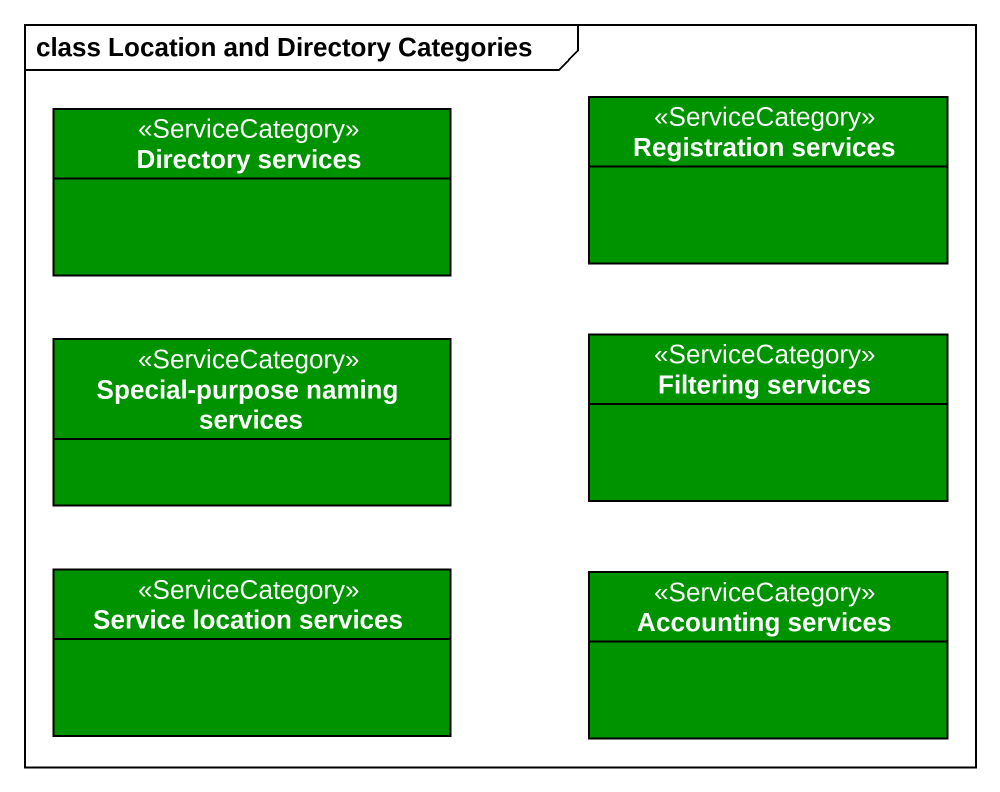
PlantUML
@startuml
mainframe class Location and Directory Categories
hide circle
hide empty members
class "Registration services" as Registration_services <<ServiceCategory>> #009300
class "Directory services" as Directory_services <<ServiceCategory>> #009300
class "Special-purpose naming services" as Special_purpose_naming <<ServiceCategory>> #009300
class "Filtering services" as Filtering_services <<ServiceCategory>> #009300
class "Service location services" as Service_location_services <<ServiceCategory>> #009300
class "Accounting services" as Accounting_services <<ServiceCategory>> #009300
@enduml
